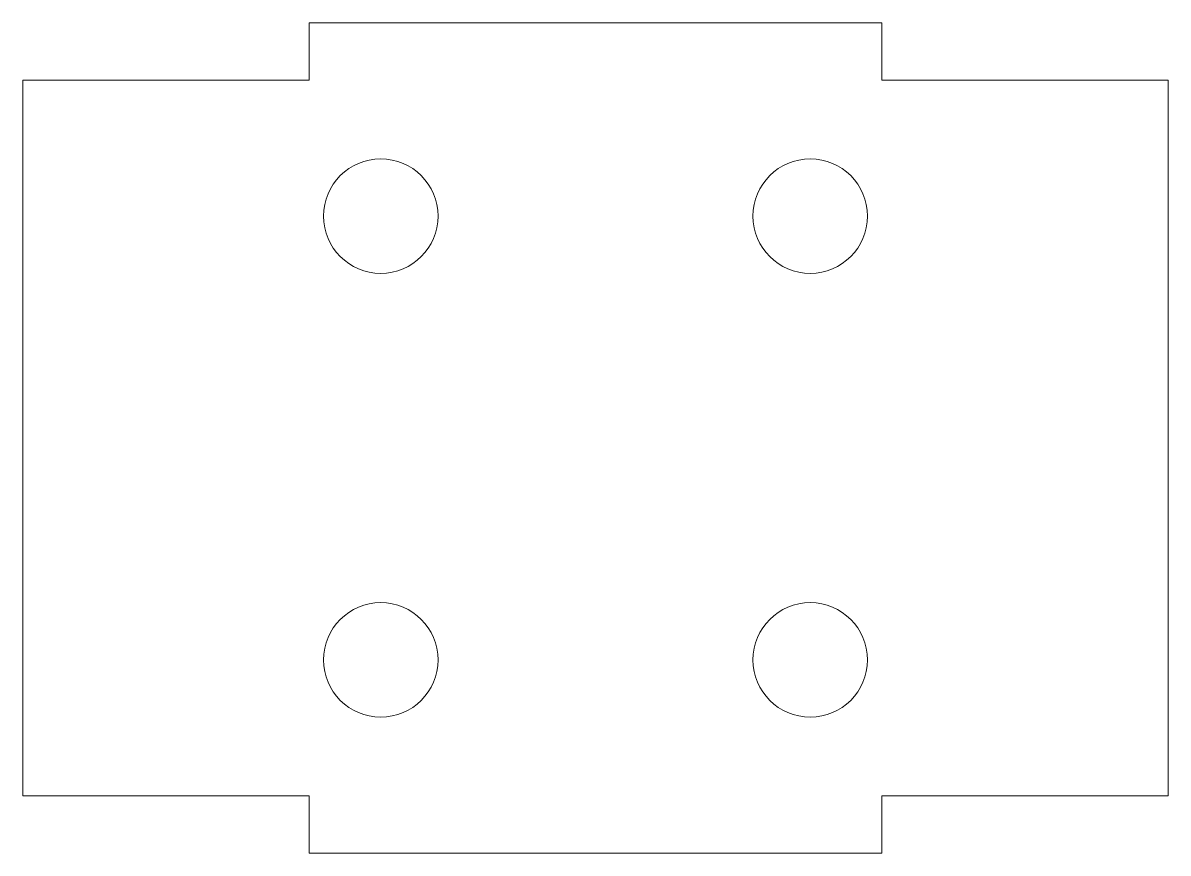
# Model space of a CAD drawing. Header units: millimetres. Extents: x -40 to 40, y -29 to 29.
import ezdxf

# ---------------------------------------------------------------- set-up
doc = ezdxf.new("R2010")
doc.units = ezdxf.units.MM

msp = doc.modelspace()

# ---------------------------------------------------------------- linework, layer by layer
at = {"color": 7, "linetype": 'Continuous', "lineweight": 15}
for p, q in [((-20, 29), (-20, 25)), ((20, 29), (-20, 29)), ((20, 25), (20, 29)), ((-20, 25), (-40, 25)), ((-40, 25), (-40, -25)), ((40, 25), (20, 25)), ((40, -25), (40, 25)), ((-40, -25), (-20, -25)), ((-20, -25), (-20, -29)), ((20, -29), (20, -25)), ((20, -25), (40, -25)), ((-20, -29), (20, -29))]:
    msp.add_line(p, q, dxfattribs=at)
for centre in [(-15, 15.5), (15, 15.5), (-15, -15.5), (15, -15.5)]:
    msp.add_circle(centre, 4, dxfattribs=at)

doc.saveas('drawing.dxf')
